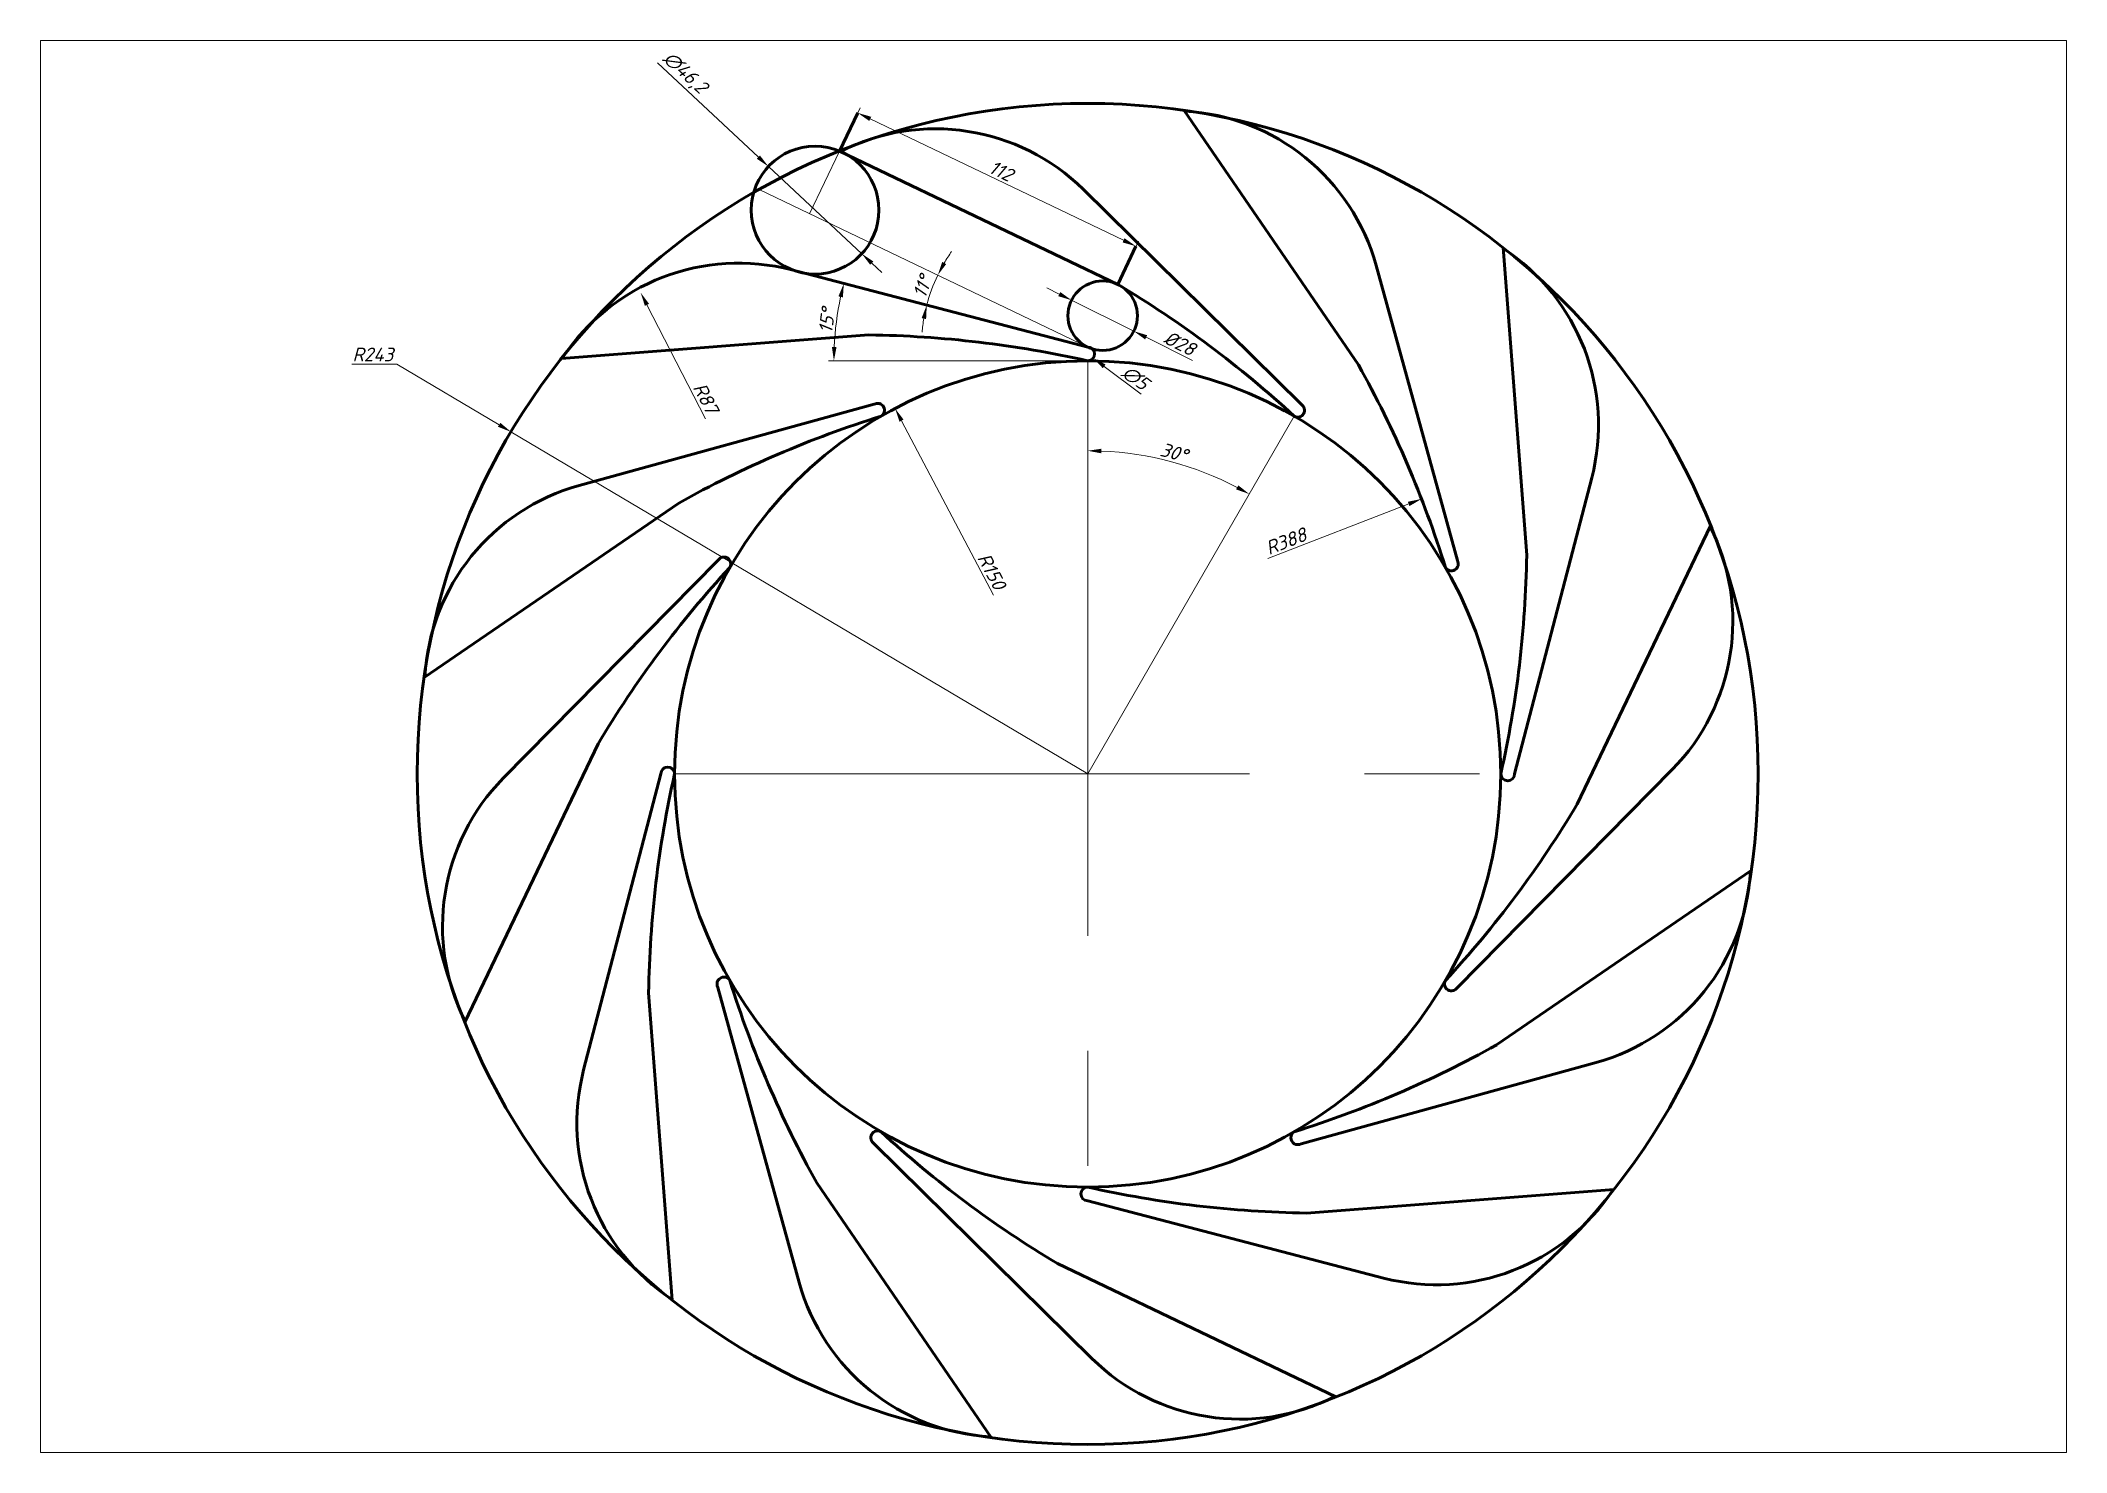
# Paper-space layout 'Лист1' of a CAD drawing. Header units: millimetres. Extents: x 0 to 287, y 0 to 200.
# The model-space entities are those that its viewports show. They can reach past a viewport. Long polylines and large blocks are cut down to what shows.
import ezdxf

# ---------------------------------------------------------------- set-up
doc = ezdxf.new("R2010")
doc.units = ezdxf.units.MM
doc.linetypes.add('осевая', pattern=[50.8, 31.75, -6.35, 6.35, -6.35])
doc.layers.get('0').update_dxf_attribs({"lineweight": 53})
doc.layers.add('Оси', color=7, linetype='осевая', lineweight=20)
doc.layers.add('Размеры', color=7, linetype='Continuous', lineweight=20)
doc.styles.add('ADRF1', font='isocpeur.ttf', dxfattribs={"oblique": 15})
doc.dimstyles.new('гост', dxfattribs={"dimtxt": 5, "dimasz": 5, "dimexe": 2, "dimexo": 0, "dimgap": 1, "dimtad": 1, "dimdec": 0, "dimtxsty": 'ADRF1', "dimcen": 2.5, "dimadec": 0, "dimazin": 0, "dimtfac": 1, "dimtdec": 0, "dimtmove": 0, "dimatfit": 3, "dimfxl": 1, "dimlwd": 20, "dimlwe": 20, "dimarcsym": 0})
doc.dimstyles.new('гост$4', dxfattribs={"dimtxt": 5, "dimasz": 5, "dimexe": 2, "dimexo": 0, "dimgap": 1, "dimtad": 2, "dimtoh": 1, "dimdec": 0, "dimtxsty": 'ADRF1', "dimcen": 0, "dimadec": 0, "dimazin": 0, "dimtfac": 1, "dimtdec": 0, "dimtofl": 0, "dimtmove": 0, "dimatfit": 3, "dimfxl": 1, "dimlwd": 20, "dimlwe": 20, "dimarcsym": 2})

# ---------------------------------------------------------------- blocks, each defined once
blk = doc.blocks.new('*D30')
at = {"color": 0, "linetype": 'Continuous', "lineweight": 20, "transparency": 16777216}
for p, q in [((106.93, 475.51), (123.27, 475.51)), ((123.27, 475.51), (160.44, 453.46))]:
    blk.add_line(p, q, dxfattribs=at)
at = {"color": 0, "transparency": 16777216}
blk.add_solid([(160.87, 454.18), (160.02, 452.75), (164.74, 450.91)], dxfattribs=at)
at = {"layer": 'Defpoints', "color": 0, "transparency": 16777216}
for p in [(164.74, 450.91), (374.13, 326.7)]:
    blk.add_point(p, dxfattribs=at)
at = {"color": 0, "transparency": 16777216, "insert": (114.6, 479.01), "char_height": 5, "attachment_point": 5, "style": 'ADRF1'}
blk.add_mtext('R243', dxfattribs=at)
blk = doc.blocks.new('*D31')
at = {"color": 0, "linetype": 'Continuous', "lineweight": 20, "transparency": 16777216}
for p, q in [((217.92, 584.88), (254.55, 550.66)), ((292.09, 515.58), (258.2, 547.25)), ((295.74, 512.17), (299.4, 508.76))]:
    blk.add_line(p, q, dxfattribs=at)
at = {"color": 0, "transparency": 16777216}
for points in [[(255.12, 551.27), (253.98, 550.05), (258.2, 547.25)], [(296.31, 512.78), (295.17, 511.56), (292.09, 515.58)]]:
    blk.add_solid(points, dxfattribs=at)
at = {"layer": 'Defpoints', "color": 0, "transparency": 16777216}
for p in [(258.2, 547.25), (292.09, 515.58)]:
    blk.add_point(p, dxfattribs=at)
at = {"color": 0, "transparency": 16777216, "insert": (227.81, 581.11), "char_height": 5, "attachment_point": 5, "rotation": 316.94662, "style": 'ADRF1'}
blk.add_mtext('∅46,2', dxfattribs=at)
blk = doc.blocks.new('*D32')
at = {"color": 0, "linetype": 'Continuous', "lineweight": 20, "transparency": 16777216}
for p, q in [((284.04, 552.87), (291.53, 568.5)), ((295.18, 564.54), (387.16, 520.45)), ((385.04, 504.46), (392.53, 520.09))]:
    blk.add_line(p, q, dxfattribs=at)
at = {"color": 0, "transparency": 16777216}
for points in [[(295.54, 565.29), (294.82, 563.79), (290.67, 566.7)], [(387.52, 521.2), (386.8, 519.7), (391.67, 518.29)]]:
    blk.add_solid(points, dxfattribs=at)
at = {"layer": 'Defpoints', "color": 0, "transparency": 16777216}
for p in [(284.04, 552.87), (391.67, 518.29), (385.04, 504.46)]:
    blk.add_point(p, dxfattribs=at)
at = {"color": 0, "transparency": 16777216, "insert": (342.68, 545.65), "char_height": 5, "attachment_point": 5, "rotation": 334.391, "style": 'ADRF1'}
blk.add_mtext('112', dxfattribs=at)
blk = doc.blocks.new('*D33')
at = {"color": 0, "linetype": 'Continuous', "lineweight": 20, "transparency": 16777216}
blk.add_arc((374.13, 326.7), 117.36, 62.44124, 87.55876, dxfattribs=at)
at = {"color": 0, "transparency": 16777216}
for points in [[(379.11, 443.11), (379.14, 444.78), (374.13, 444.05)], [(428.83, 431.47), (428.02, 430.01), (432.81, 428.33)]]:
    blk.add_solid(points, dxfattribs=at)
at = {"layer": 'Defpoints', "color": 0, "transparency": 16777216}
for p in [(374.13, 476.7), (449.13, 456.6), (414.27, 436.98), (374.13, 326.7), (374.13, 176.7)]:
    blk.add_point(p, dxfattribs=at)
at = {"color": 0, "transparency": 16777216, "insert": (405.41, 443.44), "char_height": 5, "attachment_point": 5, "rotation": 345, "style": 'ADRF1'}
blk.add_mtext('30°', dxfattribs=at)
blk = doc.blocks.new('*D34')
at = {"color": 0, "linetype": 'Continuous', "lineweight": 20, "transparency": 16777216}
for p, q in [((363.8, 500.93), (359.33, 503.16)), ((368.28, 498.7), (390.89, 487.46)), ((412.23, 476.84), (395.37, 485.23))]:
    blk.add_line(p, q, dxfattribs=at)
at = {"color": 0, "transparency": 16777216}
for points in [[(364.18, 501.68), (363.43, 500.18), (368.28, 498.7)], [(395.74, 485.98), (394.99, 484.48), (390.89, 487.46)]]:
    blk.add_solid(points, dxfattribs=at)
at = {"layer": 'Defpoints', "color": 0, "transparency": 16777216}
for p in [(368.28, 498.7), (390.89, 487.46)]:
    blk.add_point(p, dxfattribs=at)
at = {"color": 0, "transparency": 16777216, "insert": (407.6, 483.06), "char_height": 5, "attachment_point": 5, "rotation": 333.55404, "style": 'ADRF1'}
blk.add_mtext('%%C28', dxfattribs=at)
blk = doc.blocks.new('*D35')
at = {"color": 0, "linetype": 'Continuous', "lineweight": 20, "transparency": 16777216}
blk.add_line((235.41, 455.62), (214.11, 497.01), dxfattribs=at)
at = {"color": 0, "transparency": 16777216}
blk.add_solid([(214.85, 497.39), (213.37, 496.63), (211.82, 501.45)], dxfattribs=at)
at = {"layer": 'Defpoints', "color": 0, "transparency": 16777216}
for p in [(211.82, 501.45), (251.45, 424.45)]:
    blk.add_point(p, dxfattribs=at)
at = {"color": 0, "transparency": 16777216, "insert": (235.47, 463.15), "char_height": 5, "attachment_point": 5, "rotation": 297.2353, "style": 'ADRF1'}
blk.add_mtext('R87', dxfattribs=at)
blk = doc.blocks.new('*D36')
at = {"color": 0, "linetype": 'Continuous', "lineweight": 20, "transparency": 16777216}
blk.add_line((339.89, 391.67), (306.53, 454.97), dxfattribs=at)
at = {"color": 0, "transparency": 16777216}
blk.add_solid([(307.27, 455.36), (305.79, 454.59), (304.2, 459.4)], dxfattribs=at)
at = {"layer": 'Defpoints', "color": 0, "transparency": 16777216}
for p in [(304.2, 459.4), (374.13, 326.7)]:
    blk.add_point(p, dxfattribs=at)
at = {"color": 0, "transparency": 16777216, "insert": (339.29, 400.31), "char_height": 5, "attachment_point": 5, "rotation": 297.78806, "style": 'ADRF1'}
blk.add_mtext('R150', dxfattribs=at)
blk = doc.blocks.new('*D37')
at = {"color": 0, "linetype": 'Continuous', "lineweight": 20, "transparency": 16777216}
blk.add_line((354.13, 476.7), (279.99, 476.7), dxfattribs=at)
blk.add_arc((393.31, 476.7), 111.32, 167.96465, 177.42635, dxfattribs=at)
at = {"color": 0, "transparency": 16777216}
for points in [[(283.63, 500.1), (285.25, 499.72), (285.59, 504.77)], [(282.93, 481.68), (281.27, 481.71), (281.99, 476.7)]]:
    blk.add_solid(points, dxfattribs=at)
at = {"layer": 'Defpoints', "color": 0, "transparency": 16777216}
for p in [(266.66, 509.71), (283.59, 495.53), (374.13, 481.7), (354.13, 476.7), (374.13, 476.7)]:
    blk.add_point(p, dxfattribs=at)
at = {"color": 0, "transparency": 16777216, "insert": (279.42, 491.29), "char_height": 5, "attachment_point": 5, "rotation": 82.6955, "style": 'ADRF1'}
blk.add_mtext('15°', dxfattribs=at)
blk = doc.blocks.new('*D38')
at = {"color": 0, "linetype": 'Continuous', "lineweight": 20, "transparency": 16777216}
for start, end in [(144.89889, 149.64494), (154.391, 165.391), (170.13706, 174.88311)]:
    blk.add_arc((374.13, 481.7), 60.38, start, end, dxfattribs=at)
at = {"color": 0, "transparency": 16777216}
for points in [[(322.76, 511.82), (321.29, 512.6), (319.68, 507.79)], [(313.83, 492.21), (315.46, 491.86), (315.7, 496.92)]]:
    blk.add_solid(points, dxfattribs=at)
at = {"layer": 'Defpoints', "color": 0, "transparency": 16777216}
for p in [(254.79, 538.9), (266.66, 509.71), (318.12, 504.26), (374.13, 481.7), (374.13, 481.7)]:
    blk.add_point(p, dxfattribs=at)
at = {"color": 0, "transparency": 16777216, "insert": (314.14, 503.66), "char_height": 5, "attachment_point": 5, "rotation": 69.891, "style": 'ADRF1'}
blk.add_mtext('11°', dxfattribs=at)
blk = doc.blocks.new('*U40')
blk.add_arc((-45.39, -383.15), 387.9, 77.32654, 89.16251)
blk = doc.blocks.new('*U41')
at = {"color": 0, "linetype": 'ByBlock', "lineweight": -2, "transparency": 16777216}
for p, rotation in [((417.08, 480.53), 329.9999999999999), ((488.25, 438.44), 299.9999999999999), ((262.38, 440.82), 29.99999999999998), ((220.29, 369.65), 59.99999999999997), ((528.83, 366.41), 270), ((219.42, 286.98), 90), ((527.96, 283.74), 239.9999999999999), ((260.01, 214.95), 120), ((485.88, 212.58), 209.9999999999999), ((331.17, 172.86), 150), ((413.84, 171.99), 180)]:
    blk.add_blockref('*U40', p, dxfattribs=dict(at, rotation=rotation))
blk.add_blockref('*U40', (334.41, 481.4), dxfattribs=at)
blk = doc.blocks.new('*D42')
at = {"layer": 'Defpoints', "color": 0, "transparency": 16777216}
for p in [(495.34, 426.55), (133.73, 286.17)]:
    blk.add_point(p, dxfattribs=at)
at = {"layer": 'Размеры', "color": 0, "linetype": 'Continuous', "lineweight": 20, "transparency": 16777216}
blk.add_line((439.55, 404.89), (490.68, 424.74), dxfattribs=at)
at = {"layer": 'Размеры', "color": 0, "transparency": 16777216}
blk.add_solid([(490.38, 425.52), (490.98, 423.96), (495.34, 426.55)], dxfattribs=at)
at = {"layer": 'Размеры', "color": 0, "transparency": 16777216, "insert": (446.14, 411.2), "char_height": 5, "attachment_point": 5, "rotation": 21.21658, "style": 'ADRF1'}
blk.add_mtext('R388', dxfattribs=at)

msp = doc.modelspace()

# ---------------------------------------------------------------- linework, layer by layer
for p, q in [((290.67, 566.7), (284.04, 552.87)), ((472.46, 475.19), (409.2, 567.61)), ((385.04, 504.46), (284.04, 552.87)), ((451.63, 460.93), (372.56, 538.92)), ((391.67, 518.29), (385.04, 504.46)), ((533.54, 406.13), (524.96, 517.8)), ((374.13, 481.7), (266.66, 509.71)), ((508.36, 404.2), (478.89, 511.27)), ((294.69, 486.1), (183.02, 477.53)), ((296.63, 460.93), (189.55, 431.45)), ((529.13, 326.7), (557.14, 434.17)), ((225.63, 425.03), (133.21, 361.77)), ((551.9, 315.78), (600.31, 416.78)), ((239.89, 404.2), (161.9, 325.13)), ((196.36, 337.61), (147.95, 236.61)), ((219.13, 326.7), (191.12, 219.23)), ((508.36, 249.2), (586.36, 328.26)), ((522.62, 228.36), (615.05, 291.62)), ((214.72, 247.26), (223.29, 135.59)), ((239.89, 249.2), (269.37, 142.12)), ((451.63, 192.46), (558.71, 221.94)), ((296.63, 192.46), (375.69, 114.47)), ((275.79, 178.2), (339.05, 85.78)), ((374.13, 171.7), (481.6, 143.68)), ((453.56, 167.29), (565.23, 175.86)), ((363.21, 148.93), (464.21, 100.52))]:
    msp.add_line(p, q)
at = {"linetype": 'Continuous', "lineweight": 20}
msp.add_line((393.5, 464.61), (380.12, 474.68), dxfattribs=at)
for centre, radius in [((374.13, 326.7), 243.46), ((275.15, 531.41), 23.19), ((379.58, 493.08), 12.62), ((374.13, 326.7), 150)]:
    msp.add_circle(centre, radius)
for centre, radius, start, end in [((405.04, 490.86), 76.62, 15.45288, 86.75157), ((318.82, 484.32), 76.62, 45.45288, 116.75157), ((482.98, 453.41), 76.62, 345.45288, 56.75157), ((247.41, 435.55), 76.62, 75.45288, 146.75157), ((374.13, 479.2), 2.5, 270, 90), ((297.88, 458.76), 2.5, 300, 120), ((450.38, 458.76), 2.5, 240, 60), ((209.96, 357.61), 76.62, 105.45288, 176.75157), ((531.75, 382.01), 76.62, 315.45288, 26.75157), ((242.06, 402.95), 2.5, 330, 150), ((506.2, 402.95), 2.5, 210, 30), ((216.5, 271.38), 76.62, 135.45288, 206.75157), ((221.63, 326.7), 2.5, 360, 180), ((526.63, 326.7), 2.5, 180, 0), ((538.29, 295.78), 76.62, 285.45288, 356.75157), ((242.06, 250.45), 2.5, 30, 210), ((506.2, 250.45), 2.5, 150, 330), ((265.28, 199.98), 76.62, 165.45288, 236.75157), ((297.88, 194.63), 2.5, 60, 240), ((450.38, 194.63), 2.5, 120, 300), ((374.13, 174.2), 2.5, 90, 270), ((500.84, 217.84), 76.62, 255.45288, 326.75157), ((343.22, 162.53), 76.62, 195.45288, 266.75157), ((429.44, 169.07), 76.62, 225.45288, 296.75157)]:
    msp.add_arc(centre, radius, start, end)
msp.add_solid([(380.62, 475.35), (379.62, 474.02), (376.13, 477.69)])
at = {"layer": 'Оси'}
for p, q in [((374.13, 481.7), (254.79, 538.9)), ((374.13, 476.7), (374.13, 176.7)), ((224.13, 326.7), (524.13, 326.7))]:
    msp.add_line(p, q, dxfattribs=at)
at = {"layer": 'Размеры'}
for p, q in [((283.99, 552.85), (273.09, 530.12)), ((374.13, 476.7), (354.13, 476.7)), ((374.13, 326.7), (449.13, 456.6)), ((164.74, 450.91), (374.13, 326.7))]:
    msp.add_line(p, q, dxfattribs=at)

# ---------------------------------------------------------------- block references
msp.add_blockref('*U41', (0, 0))

# ---------------------------------------------------------------- texts
at = {"insert": (391.48, 470.51), "char_height": 5, "attachment_point": 5, "rotation": 323.02672, "style": 'ADRF1'}
msp.add_mtext('∅5', dxfattribs=at)

# ---------------------------------------------------------------- dimensions: what is measured, and where the dimension line sits
dim = msp.add_diameter_dim_2p(p1=(292.09, 515.58), p2=(258.2, 547.25), text='<>,2', dimstyle='гост')
dim.commit()
dim.dimension.update_dxf_attribs({"geometry": '*D31', "text_midpoint": (225.08, 578.19), "dimtype": 163})
dim = msp.add_aligned_dim(p1=(284.04, 552.87), p2=(385.04, 504.46), distance=15.33, dimstyle='гост')
dim.commit()
dim.dimension.update_dxf_attribs({"geometry": '*D32', "text_midpoint": (342.68, 545.65)})
for base, line1, line2, picture, middle in [((318.12, 504.26), ((374.13, 481.7), (266.66, 509.71)), ((374.13, 481.7), (254.79, 538.9)), '*D38', (314.14, 503.66)), ((283.59, 495.53), ((374.13, 476.7), (354.13, 476.7)), ((374.13, 481.7), (266.66, 509.71)), '*D37', (279.42, 491.29)), ((414.27, 436.98), ((374.13, 476.7), (374.13, 176.7)), ((374.13, 326.7), (449.13, 456.6)), '*D33', (405.41, 443.44))]:
    dim = msp.add_angular_dim_2l(base=base, line1=line1, line2=line2, dimstyle='гост')
    dim.commit()
    dim.dimension.update_dxf_attribs({"geometry": picture, "text_midpoint": middle})
for center, mpoint, picture, middle in [((251.45, 424.45), (211.82, 501.45), '*D35', (232.36, 461.55)), ((374.13, 326.7), (164.74, 450.91), '*D30', (114.6, 475.51)), ((374.13, 326.7), (304.2, 459.4), '*D36', (336.2, 398.67))]:
    dim = msp.add_radius_dim(center=center, mpoint=mpoint, dimstyle='гост$4')
    dim.commit()
    dim.dimension.update_dxf_attribs({"geometry": picture, "text_midpoint": middle, "dimtype": 164})
dim = msp.add_diameter_dim_2p(p1=(368.28, 498.7), p2=(390.89, 487.46), text='%%C28', dimstyle='гост')
dim.commit()
dim.dimension.update_dxf_attribs({"geometry": '*D34', "text_midpoint": (407.6, 483.06)})
at = {"layer": 'Размеры'}
dim = msp.add_radius_dim(center=(133.73, 286.17), mpoint=(495.34, 426.55), dimstyle='гост$4', dxfattribs=at)
dim.commit()
dim.dimension.update_dxf_attribs({"geometry": '*D42', "text_midpoint": (447.4, 407.94), "dimtype": 164})

psp = doc.layouts.new('Лист1')

# ---------------------------------------------------------------- viewports
at = {"layer": '0', "view_target_point": (361.73, 336.67)}
psp.add_viewport(center=(143.44, 99.96), size=(286.87, 199.9192), view_center_point=(0, 0), view_height=512.6444, dxfattribs=at)

doc.saveas('drawing.dxf')
